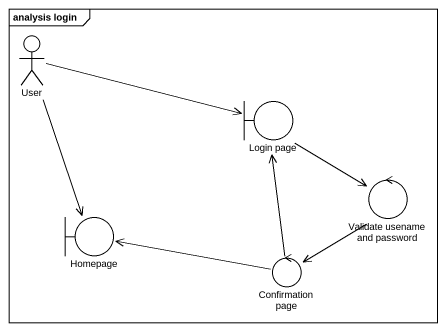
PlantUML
@startuml
mainframe analysis login
actor User
boundary "Login page" as Login_page
control "Validate usename and password" as Validate_usename_and
boundary Homepage
control "Confirmation page" as Confirmation_page
User -right-> Login_page
User --> Homepage
Login_page --> Validate_usename_and
Validate_usename_and --> Confirmation_page
Confirmation_page -up-> Login_page
Confirmation_page -left-> Homepage
@enduml
